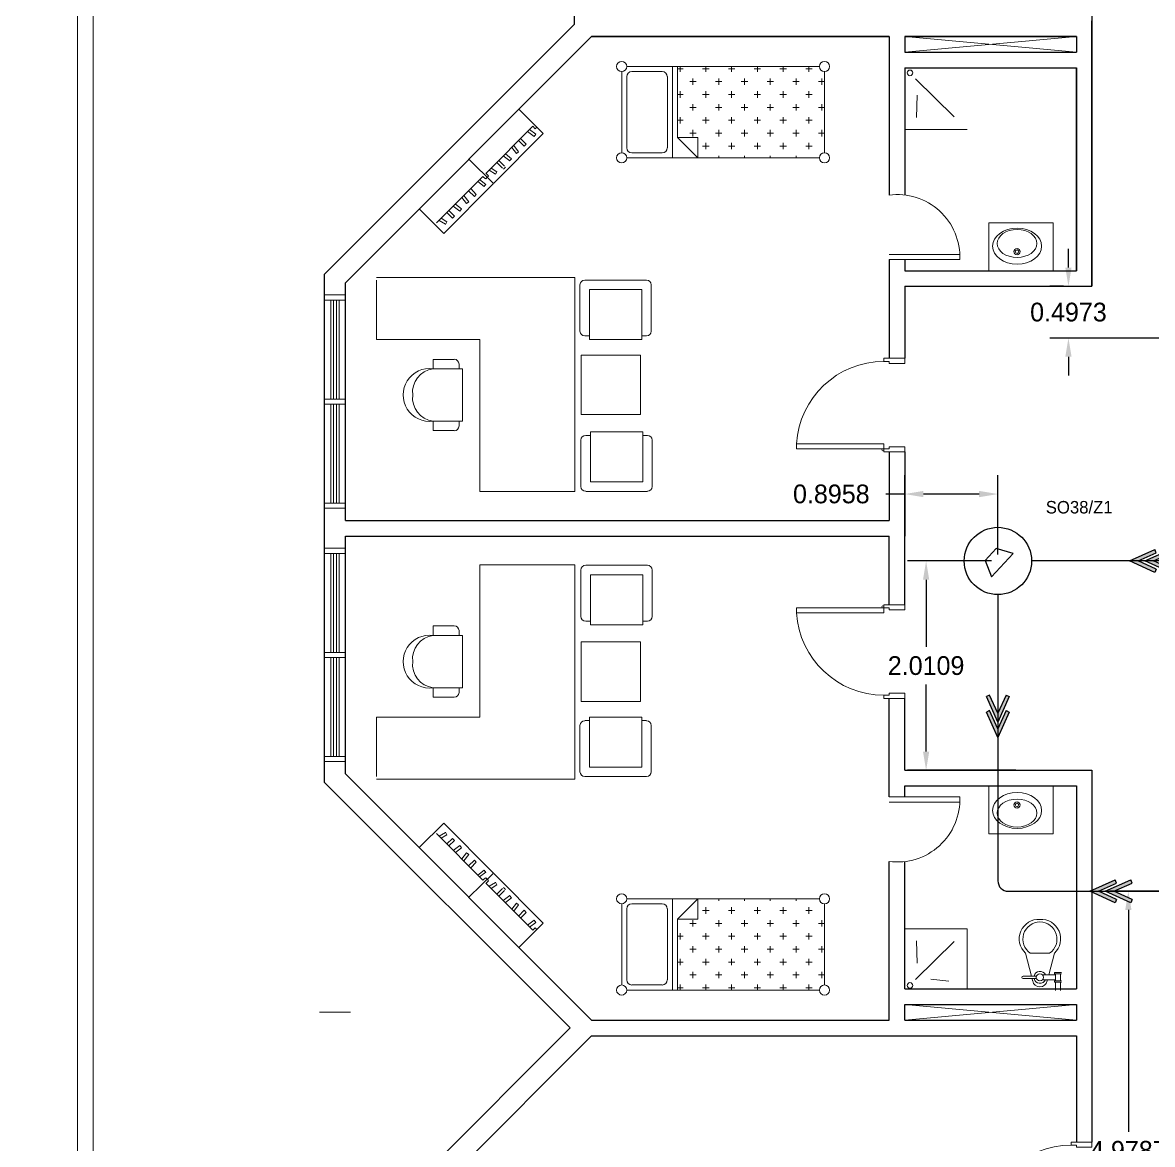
# Model space of a CAD drawing. Extents: x -3767 to 3861, y 250 to 646.
# Drawn here: x 4.8 to 15.66, y 357.08 to 367.86 of the extents above; entities that cross this region are included whole.
import ezdxf
from ezdxf import colors
from ezdxf.entities.mleader import LeaderData, LeaderLine
from ezdxf.enums import TextEntityAlignment as Align
from ezdxf.math import Vec2, Vec3

# ---------------------------------------------------------------- set-up
doc = ezdxf.new("R2010")
doc.units = 0
doc.header["$LTSCALE"] = 0.15
doc.layers.get('0').update_dxf_attribs({"color": 252})
doc.layers.get('Defpoints').update_dxf_attribs({"color": 252})
for name, color, linetype, lineweight in [('0 criticalllllll', 4, 'Continuous', 13), ('anal', 252, 'Continuous', 20), ('DOOR', 252, 'Continuous', 20), ('FUR', 252, 'Continuous', 9), ('FURNITURE-1', 252, 'Continuous', 9), ('sofa', 252, 'Continuous', 9), ('wall', 252, 'Continuous', 30)]:
    doc.layers.add(name, color=color, linetype=linetype, lineweight=lineweight)
for name, color, linetype in [('0 sockets', 252, 'Continuous'), ('0 sound', 252, 'Continuous'), ('AUTOINCR', 7, 'Continuous'), ('FIRE_LOOP', 7, 'Continuous')]:
    doc.layers.add(name, color=color, linetype=linetype)
doc.dimstyles.get("Standard").update_dxf_attribs({"dimtxt": 0.18, "dimasz": 0.18, "dimexe": 0.18, "dimexo": 0.0625, "dimgap": 0.09, "dimtad": 0, "dimtih": 1, "dimtoh": 1, "dimdec": 4, "dimzin": 0, "dimdsep": 46, "dimtxsty": 'Standard', "dimcen": 0.09, "dimadec": 0, "dimazin": 0, "dimtfac": 1, "dimtdec": 4, "dimtofl": 0, "dimtmove": 0, "dimatfit": 3, "dimfxl": 1, "dimtolj": 1, "dimtzin": 0, "dimarcsym": 0})

# ---------------------------------------------------------------- blocks, each defined once
blk = doc.blocks.new('D90')
at = {"layer": 'DOOR'}
for points in [[(0.03, 0.2), (0.03, 1.04), (0.078, 1.04), (0.078, 0.2)], [(0.03, 0.2), (0, 0.2), (0, 0), (0.05, 0), (0.05, 0.15), (0.03, 0.15)], [(0.87, 0.2), (0.9, 0.2), (0.9, 0), (0.85, 0), (0.85, 0.15), (0.87, 0.15)]]:
    blk.add_lwpolyline(points, close=True, dxfattribs=at)
blk.add_circle((0.02, 0.21), 0.01, dxfattribs=at)
blk.add_arc((0.025, 0.197), 0.845, 0.2218, 86.3889, dxfattribs=at)
blk = doc.blocks.new('ELLIPSE')
blk.add_circle((0.5, 0.5), 0.5)
blk = doc.blocks.new('ARCH')
at = {"layer": 'anal'}
for p, q in [((5.325, 326.925), (5.325, 377.4)), ((5.475, 327.075), (5.475, 368.325)), ((14.925, 367.575), (13.275, 367.725)), ((14.925, 367.725), (13.275, 367.575)), ((13.275, 367.575), (14.925, 367.725)), ((14.925, 367.575), (13.275, 367.725)), ((7.8, 365.242), (7.7, 365.242)), ((7.7, 365.192), (7.9, 365.192)), ((7.76, 364.242), (7.76, 365.192)), ((7.785, 364.242), (7.785, 365.192)), ((7.8, 365.242), (7.9, 365.242)), ((7.8, 365.192), (7.9, 365.192)), ((7.815, 364.242), (7.815, 365.192)), ((7.84, 364.242), (7.84, 365.192)), ((7.7, 364.242), (7.9, 364.242)), ((7.9, 364.242), (7.9, 364.192)), ((7.7, 364.192), (7.9, 364.192)), ((7.76, 363.242), (7.76, 364.192)), ((7.785, 363.242), (7.785, 364.192)), ((7.815, 363.242), (7.815, 364.192)), ((7.84, 363.242), (7.84, 364.192)), ((7.7, 363.242), (7.9, 363.242)), ((7.8, 363.242), (7.9, 363.242)), ((7.8, 363.192), (7.7, 363.192)), ((7.8, 363.192), (7.9, 363.192)), ((7.8, 362.808), (7.7, 362.808)), ((7.8, 362.808), (7.9, 362.808)), ((7.7, 362.758), (7.9, 362.758)), ((7.76, 361.808), (7.76, 362.758)), ((7.785, 361.808), (7.785, 362.758)), ((7.8, 362.758), (7.9, 362.758)), ((7.815, 361.808), (7.815, 362.758)), ((7.84, 361.808), (7.84, 362.758)), ((7.7, 361.808), (7.9, 361.808)), ((7.7, 361.758), (7.9, 361.758)), ((7.76, 360.808), (7.76, 361.758)), ((7.785, 360.808), (7.785, 361.758)), ((7.815, 360.808), (7.815, 361.758)), ((7.84, 360.808), (7.84, 361.758)), ((7.9, 361.808), (7.9, 361.758)), ((7.7, 360.808), (7.9, 360.808)), ((7.8, 360.758), (7.7, 360.758)), ((7.8, 360.808), (7.9, 360.808)), ((7.8, 360.758), (7.9, 360.758)), ((7.95, 358.35), (7.65, 358.35)), ((14.925, 358.275), (13.275, 358.425)), ((14.925, 358.425), (13.275, 358.275))]:
    blk.add_line(p, q, dxfattribs=at)
at = {"layer": 'DOOR'}
for points in [[(13.075, 364.604), (13.075, 364.634), (13.275, 364.634), (13.275, 364.584), (13.125, 364.584), (13.125, 364.604)], [(13.075, 363.764), (12.235, 363.764), (12.235, 363.812), (13.075, 363.812)], [(13.075, 363.764), (13.075, 363.734), (13.275, 363.734), (13.275, 363.784), (13.125, 363.784), (13.125, 363.764)], [(13.075, 362.236), (13.075, 362.266), (13.275, 362.266), (13.275, 362.216), (13.125, 362.216), (13.125, 362.236)], [(13.075, 362.236), (12.235, 362.236), (12.235, 362.188), (13.075, 362.188)], [(13.075, 361.396), (13.075, 361.366), (13.275, 361.366), (13.275, 361.416), (13.125, 361.416), (13.125, 361.396)]]:
    blk.add_lwpolyline(points, close=True, dxfattribs=at)
for centre in [(13.065, 363.754), (13.065, 362.246)]:
    blk.add_circle(centre, 0.01, dxfattribs=at)
for centre, start, end in [((13.078, 363.759), 90.2218, 176.3889), ((13.078, 362.241), 183.6111, 269.7782)]:
    blk.add_arc(centre, 0.845, start, end, dxfattribs=at)
at = {"layer": 'FUR'}
for p, q in [((10.555, 367.387), (10.555, 366.607)), ((12.456, 367.436), (10.604, 367.436)), ((10.945, 367.387), (10.652, 367.387)), ((11.042, 367.436), (11.042, 366.559)), ((11.091, 367.436), (11.091, 366.754)), ((11.147, 367.415), (11.091, 367.415)), ((11.116, 367.436), (11.116, 367.384)), ((11.395, 367.415), (11.333, 367.415)), ((11.364, 367.436), (11.364, 367.384)), ((11.643, 367.415), (11.581, 367.415)), ((11.612, 367.436), (11.612, 367.384)), ((11.89, 367.415), (11.828, 367.415)), ((11.859, 367.436), (11.859, 367.384)), ((12.138, 367.415), (12.076, 367.415)), ((12.107, 367.436), (12.107, 367.384)), ((12.386, 367.415), (12.324, 367.415)), ((12.355, 367.436), (12.355, 367.384)), ((12.505, 366.607), (12.505, 367.387)), ((10.604, 367.339), (10.604, 366.656)), ((10.994, 367.339), (10.994, 366.656)), ((11.271, 367.291), (11.209, 367.291)), ((11.24, 367.322), (11.24, 367.26)), ((11.519, 367.291), (11.457, 367.291)), ((11.488, 367.322), (11.488, 367.26)), ((11.767, 367.291), (11.705, 367.291)), ((11.736, 367.322), (11.736, 367.26)), ((12.014, 367.291), (11.952, 367.291)), ((11.983, 367.322), (11.983, 367.26)), ((12.262, 367.291), (12.2, 367.291)), ((12.231, 367.322), (12.231, 367.26)), ((12.505, 367.291), (12.448, 367.291)), ((12.478, 367.322), (12.478, 367.26)), ((11.147, 367.167), (11.091, 367.167)), ((11.116, 367.198), (11.116, 367.136)), ((11.395, 367.167), (11.333, 367.167)), ((11.364, 367.198), (11.364, 367.136)), ((11.643, 367.167), (11.581, 367.167)), ((11.612, 367.198), (11.612, 367.136)), ((11.89, 367.167), (11.828, 367.167)), ((11.859, 367.198), (11.859, 367.136)), ((12.138, 367.167), (12.076, 367.167)), ((12.107, 367.198), (12.107, 367.136)), ((12.386, 367.167), (12.324, 367.167)), ((12.355, 367.198), (12.355, 367.136)), ((11.271, 367.043), (11.209, 367.043)), ((11.24, 367.074), (11.24, 367.013)), ((11.519, 367.043), (11.457, 367.043)), ((11.488, 367.074), (11.488, 367.013)), ((11.767, 367.043), (11.705, 367.043)), ((11.736, 367.074), (11.736, 367.013)), ((12.014, 367.043), (11.952, 367.043)), ((11.983, 367.074), (11.983, 367.013)), ((12.262, 367.043), (12.2, 367.043)), ((12.231, 367.074), (12.231, 367.013)), ((12.505, 367.043), (12.448, 367.043)), ((12.478, 367.074), (12.478, 367.013)), ((11.116, 366.951), (11.116, 366.889)), ((11.364, 366.951), (11.364, 366.889)), ((11.612, 366.951), (11.612, 366.889)), ((11.859, 366.951), (11.859, 366.889)), ((12.107, 366.951), (12.107, 366.889)), ((12.355, 366.951), (12.355, 366.889)), ((11.147, 366.92), (11.091, 366.92)), ((11.24, 366.827), (11.24, 366.765)), ((11.395, 366.92), (11.333, 366.92)), ((11.488, 366.827), (11.488, 366.765)), ((11.643, 366.92), (11.581, 366.92)), ((11.736, 366.827), (11.736, 366.765)), ((11.89, 366.92), (11.828, 366.92)), ((11.983, 366.827), (11.983, 366.765)), ((12.138, 366.92), (12.076, 366.92)), ((12.231, 366.827), (12.231, 366.765)), ((12.386, 366.92), (12.324, 366.92)), ((12.478, 366.827), (12.478, 366.765)), ((11.286, 366.559), (11.091, 366.754)), ((11.091, 366.754), (11.286, 366.754)), ((11.271, 366.796), (11.209, 366.796)), ((11.286, 366.754), (11.286, 366.559)), ((11.519, 366.796), (11.457, 366.796)), ((11.767, 366.796), (11.705, 366.796)), ((12.014, 366.796), (11.952, 366.796)), ((12.262, 366.796), (12.2, 366.796)), ((12.505, 366.796), (12.448, 366.796)), ((10.652, 366.607), (10.945, 366.607)), ((11.395, 366.672), (11.333, 366.672)), ((11.364, 366.703), (11.364, 366.641)), ((11.643, 366.672), (11.581, 366.672)), ((11.612, 366.703), (11.612, 366.641)), ((11.89, 366.672), (11.828, 366.672)), ((11.859, 366.703), (11.859, 366.641)), ((12.138, 366.672), (12.076, 366.672)), ((12.107, 366.703), (12.107, 366.641)), ((12.386, 366.672), (12.324, 366.672)), ((12.355, 366.703), (12.355, 366.641)), ((10.604, 366.559), (12.456, 366.559)), ((11.488, 366.579), (11.488, 366.559)), ((11.736, 366.579), (11.736, 366.559)), ((11.983, 366.579), (11.983, 366.559)), ((12.231, 366.579), (12.231, 366.559)), ((8.2, 365.409), (10.105, 365.409)), ((10.105, 365.409), (10.105, 363.352)), ((8.2, 365.385), (8.2, 364.814)), ((10.154, 365.339), (10.154, 364.894)), ((10.497, 365.385), (10.2, 365.385)), ((10.245, 365.294), (10.245, 364.814)), ((10.497, 365.294), (10.245, 365.294)), ((10.497, 365.385), (10.794, 365.385)), ((10.497, 365.294), (10.748, 365.294)), ((10.748, 365.294), (10.748, 364.814)), ((10.84, 365.339), (10.84, 364.894)), ((9.191, 364.814), (8.2, 364.814)), ((9.191, 364.814), (9.191, 363.352)), ((10.245, 364.848), (10.2, 364.848)), ((10.497, 364.814), (10.245, 364.814)), ((10.497, 364.814), (10.748, 364.814)), ((10.748, 364.848), (10.794, 364.848)), ((10.166, 364.092), (10.166, 364.664)), ((10.737, 364.664), (10.166, 364.664)), ((10.737, 364.092), (10.737, 364.664)), ((8.742, 364.623), (8.946, 364.623)), ((8.742, 364.532), (8.742, 364.623)), ((8.742, 364.532), (9.026, 364.532)), ((8.992, 364.532), (8.992, 364.578)), ((9.026, 364.281), (9.026, 364.532)), ((9.026, 364.281), (9.026, 364.029)), ((8.742, 363.938), (8.742, 364.029)), ((8.742, 364.029), (9.026, 364.029)), ((8.992, 364.029), (8.992, 363.983)), ((10.737, 364.092), (10.166, 364.092)), ((8.742, 363.938), (8.946, 363.938)), ((10.255, 363.893), (10.209, 363.893)), ((10.506, 363.927), (10.255, 363.927)), ((10.255, 363.447), (10.255, 363.927)), ((10.506, 363.927), (10.758, 363.927)), ((10.758, 363.447), (10.758, 363.927)), ((10.758, 363.893), (10.803, 363.893)), ((10.163, 363.401), (10.163, 363.847)), ((10.849, 363.401), (10.849, 363.847)), ((10.506, 363.447), (10.255, 363.447)), ((10.506, 363.447), (10.758, 363.447)), ((10.105, 363.352), (9.191, 363.352)), ((10.506, 363.355), (10.209, 363.355)), ((10.506, 363.355), (10.803, 363.355)), ((10.105, 362.648), (9.191, 362.648)), ((9.191, 361.186), (9.191, 362.648)), ((10.105, 360.591), (10.105, 362.648)), ((10.163, 362.599), (10.163, 362.153)), ((10.506, 362.645), (10.209, 362.645)), ((10.506, 362.645), (10.803, 362.645)), ((10.849, 362.599), (10.849, 362.153)), ((10.506, 362.553), (10.255, 362.553)), ((10.255, 362.553), (10.255, 362.073)), ((10.506, 362.553), (10.758, 362.553)), ((10.758, 362.553), (10.758, 362.073)), ((8.742, 362.062), (8.742, 361.971)), ((8.742, 362.062), (8.946, 362.062)), ((10.255, 362.107), (10.209, 362.107)), ((10.506, 362.073), (10.255, 362.073)), ((10.506, 362.073), (10.758, 362.073)), ((10.758, 362.107), (10.803, 362.107)), ((8.742, 361.971), (9.026, 361.971)), ((8.992, 361.971), (8.992, 362.017)), ((9.026, 361.719), (9.026, 361.971)), ((10.166, 361.908), (10.166, 361.336)), ((10.737, 361.908), (10.166, 361.908)), ((10.737, 361.908), (10.737, 361.336)), ((9.026, 361.719), (9.026, 361.468)), ((8.742, 361.468), (9.026, 361.468)), ((8.742, 361.468), (8.742, 361.377)), ((8.992, 361.468), (8.992, 361.422)), ((8.742, 361.377), (8.946, 361.377)), ((10.737, 361.336), (10.166, 361.336)), ((9.191, 361.186), (8.2, 361.186)), ((8.2, 360.615), (8.2, 361.186)), ((10.497, 361.186), (10.245, 361.186)), ((10.245, 360.706), (10.245, 361.186)), ((10.497, 361.186), (10.748, 361.186)), ((10.748, 360.706), (10.748, 361.186)), ((10.154, 360.661), (10.154, 361.106)), ((10.245, 361.152), (10.2, 361.152)), ((10.748, 361.152), (10.794, 361.152)), ((10.84, 360.661), (10.84, 361.106)), ((10.497, 360.706), (10.245, 360.706)), ((10.497, 360.706), (10.748, 360.706)), ((8.2, 360.591), (10.105, 360.591)), ((10.497, 360.615), (10.2, 360.615)), ((10.497, 360.615), (10.794, 360.615)), ((10.604, 359.441), (12.456, 359.441)), ((11.042, 358.564), (11.042, 359.441)), ((11.286, 359.441), (11.091, 359.246)), ((11.286, 359.246), (11.286, 359.441)), ((11.488, 359.421), (11.488, 359.441)), ((11.736, 359.421), (11.736, 359.441)), ((11.983, 359.421), (11.983, 359.441)), ((12.231, 359.421), (12.231, 359.441)), ((10.555, 358.613), (10.555, 359.393)), ((10.604, 358.661), (10.604, 359.344)), ((10.652, 359.393), (10.945, 359.393)), ((10.994, 358.661), (10.994, 359.344)), ((11.395, 359.328), (11.333, 359.328)), ((11.364, 359.297), (11.364, 359.359)), ((11.643, 359.328), (11.581, 359.328)), ((11.612, 359.297), (11.612, 359.359)), ((11.89, 359.328), (11.828, 359.328)), ((11.859, 359.297), (11.859, 359.359)), ((12.138, 359.328), (12.076, 359.328)), ((12.107, 359.297), (12.107, 359.359)), ((12.386, 359.328), (12.324, 359.328)), ((12.355, 359.297), (12.355, 359.359)), ((12.505, 359.393), (12.505, 358.613)), ((11.091, 359.246), (11.286, 359.246)), ((11.091, 358.564), (11.091, 359.246)), ((11.24, 359.173), (11.24, 359.235)), ((11.488, 359.173), (11.488, 359.235)), ((11.736, 359.173), (11.736, 359.235)), ((11.983, 359.173), (11.983, 359.235)), ((12.231, 359.173), (12.231, 359.235)), ((12.478, 359.173), (12.478, 359.235)), ((11.116, 359.049), (11.116, 359.111)), ((11.271, 359.204), (11.209, 359.204)), ((11.364, 359.049), (11.364, 359.111)), ((11.519, 359.204), (11.457, 359.204)), ((11.612, 359.049), (11.612, 359.111)), ((11.767, 359.204), (11.705, 359.204)), ((11.859, 359.049), (11.859, 359.111)), ((12.014, 359.204), (11.952, 359.204)), ((12.107, 359.049), (12.107, 359.111)), ((12.262, 359.204), (12.2, 359.204)), ((12.355, 359.049), (12.355, 359.111)), ((12.505, 359.204), (12.448, 359.204)), ((11.147, 359.08), (11.091, 359.08)), ((11.395, 359.08), (11.333, 359.08)), ((11.643, 359.08), (11.581, 359.08)), ((11.89, 359.08), (11.828, 359.08)), ((12.138, 359.08), (12.076, 359.08)), ((12.386, 359.08), (12.324, 359.08)), ((11.271, 358.957), (11.209, 358.957)), ((11.24, 358.926), (11.24, 358.987)), ((11.519, 358.957), (11.457, 358.957)), ((11.488, 358.926), (11.488, 358.987)), ((11.767, 358.957), (11.705, 358.957)), ((11.736, 358.926), (11.736, 358.987)), ((12.014, 358.957), (11.952, 358.957)), ((11.983, 358.926), (11.983, 358.987)), ((12.262, 358.957), (12.2, 358.957)), ((12.231, 358.926), (12.231, 358.987)), ((12.505, 358.957), (12.448, 358.957)), ((12.478, 358.926), (12.478, 358.987)), ((11.147, 358.833), (11.091, 358.833)), ((11.116, 358.802), (11.116, 358.864)), ((11.395, 358.833), (11.333, 358.833)), ((11.364, 358.802), (11.364, 358.864)), ((11.643, 358.833), (11.581, 358.833)), ((11.612, 358.802), (11.612, 358.864)), ((11.89, 358.833), (11.828, 358.833)), ((11.859, 358.802), (11.859, 358.864)), ((12.138, 358.833), (12.076, 358.833)), ((12.107, 358.802), (12.107, 358.864)), ((12.386, 358.833), (12.324, 358.833)), ((12.355, 358.802), (12.355, 358.864)), ((11.271, 358.709), (11.209, 358.709)), ((11.24, 358.678), (11.24, 358.74)), ((11.519, 358.709), (11.457, 358.709)), ((11.488, 358.678), (11.488, 358.74)), ((11.767, 358.709), (11.705, 358.709)), ((11.736, 358.678), (11.736, 358.74)), ((12.014, 358.709), (11.952, 358.709)), ((11.983, 358.678), (11.983, 358.74)), ((12.262, 358.709), (12.2, 358.709)), ((12.231, 358.678), (12.231, 358.74)), ((12.505, 358.709), (12.448, 358.709)), ((12.478, 358.678), (12.478, 358.74)), ((12.456, 358.564), (10.604, 358.564)), ((10.945, 358.613), (10.652, 358.613)), ((11.147, 358.585), (11.091, 358.585)), ((11.116, 358.564), (11.116, 358.616)), ((11.395, 358.585), (11.333, 358.585)), ((11.364, 358.564), (11.364, 358.616)), ((11.643, 358.585), (11.581, 358.585)), ((11.612, 358.564), (11.612, 358.616)), ((11.89, 358.585), (11.828, 358.585)), ((11.859, 358.564), (11.859, 358.616)), ((12.138, 358.585), (12.076, 358.585)), ((12.107, 358.564), (12.107, 358.616)), ((12.386, 358.585), (12.324, 358.585)), ((12.355, 358.564), (12.355, 358.616))]:
    blk.add_line(p, q, dxfattribs=at)
for centre, radius in [((10.555, 367.436), 0.0488), ((12.505, 367.436), 0.0488), ((10.555, 366.559), 0.0487), ((12.505, 366.559), 0.0488), ((10.555, 359.441), 0.0487), ((12.505, 359.441), 0.0488), ((10.555, 358.564), 0.0488), ((12.505, 358.564), 0.0488)]:
    blk.add_circle(centre, radius, dxfattribs=at)
for centre, radius, start, end in [((10.652, 367.339), 0.0488, 90, 180), ((10.945, 367.339), 0.0488, 0, 90), ((10.652, 366.656), 0.0488, 180, 270), ((10.945, 366.656), 0.0488, 270, 0), ((10.2, 365.339), 0.0457, 90, 180), ((10.794, 365.339), 0.0457, 360, 90), ((10.2, 364.894), 0.0457, 180, 270), ((10.794, 364.894), 0.0457, 270, 360), ((8.709, 364.281), 0.254, 82.4334, 277.5666), ((8.77, 364.308), 0.225, 97.1177, 187.1177), ((8.946, 364.578), 0.0457, 0, 90), ((8.77, 364.253), 0.225, 172.8823, 262.8823), ((8.946, 363.983), 0.0457, 270, 0), ((10.209, 363.847), 0.0457, 90, 180), ((10.803, 363.847), 0.0457, 0, 90), ((10.209, 363.401), 0.0457, 180, 270), ((10.803, 363.401), 0.0457, 270, 0), ((10.209, 362.599), 0.0457, 90, 180), ((10.803, 362.599), 0.0457, 360, 90), ((10.209, 362.153), 0.0457, 180, 270), ((10.803, 362.153), 0.0457, 270, 360), ((8.946, 362.017), 0.0457, 360, 90), ((8.709, 361.719), 0.254, 82.4334, 277.5666), ((8.77, 361.747), 0.225, 97.1177, 187.1177), ((8.77, 361.692), 0.225, 172.8823, 262.8823), ((8.946, 361.422), 0.0457, 270, 360), ((10.2, 361.106), 0.0457, 90, 180), ((10.794, 361.106), 0.0457, 0, 90), ((10.2, 360.661), 0.0457, 180, 270), ((10.794, 360.661), 0.0457, 270, 0), ((10.652, 359.344), 0.0488, 90, 180), ((10.945, 359.344), 0.0488, 0, 90), ((10.652, 358.661), 0.0488, 180, 270), ((10.945, 358.661), 0.0488, 270, 0)]:
    blk.add_arc(centre, radius, start, end, dxfattribs=at)
at = {"layer": 'FURNITURE-1'}
for p, q in [((9.801, 366.793), (9.566, 367.027)), ((9.701, 366.862), (9.252, 366.411)), ((9.713, 366.764), (9.651, 366.812)), ((9.729, 366.786), (9.67, 366.831)), ((9.725, 366.838), (9.701, 366.862)), ((9.741, 366.854), (9.725, 366.838)), ((9.801, 366.793), (9.325, 366.315)), ((9.619, 366.67), (9.564, 366.725)), ((9.638, 366.69), (9.583, 366.744)), ((9.713, 366.764), (9.73, 366.787)), ((9.495, 366.551), (9.437, 366.596)), ((9.543, 366.6), (9.498, 366.658)), ((9.565, 366.617), (9.517, 366.677)), ((9.565, 366.617), (9.543, 366.6)), ((9.638, 366.69), (9.619, 366.67)), ((9.322, 366.312), (9.087, 366.545)), ((9.409, 366.46), (9.355, 366.514)), ((9.428, 366.479), (9.374, 366.533)), ((9.479, 366.529), (9.417, 366.577)), ((9.478, 366.529), (9.495, 366.551)), ((9.221, 366.381), (8.776, 365.933)), ((9.246, 366.357), (9.221, 366.381)), ((9.275, 366.387), (9.251, 366.411)), ((9.26, 366.369), (9.275, 366.384)), ((9.342, 366.403), (9.28, 366.439)), ((9.356, 366.426), (9.3, 366.459)), ((9.341, 366.401), (9.356, 366.426)), ((9.438, 366.47), (9.419, 366.45)), ((9.322, 366.312), (8.845, 365.833)), ((9.233, 366.283), (9.171, 366.331)), ((9.249, 366.304), (9.19, 366.35)), ((9.233, 366.283), (9.25, 366.306)), ((9.263, 366.372), (9.248, 366.357)), ((9.064, 366.119), (9.018, 366.177)), ((9.085, 366.135), (9.037, 366.196)), ((9.139, 366.189), (9.084, 366.243)), ((9.158, 366.208), (9.104, 366.263)), ((9.158, 366.208), (9.139, 366.189)), ((8.845, 365.833), (8.609, 366.068)), ((8.948, 365.998), (8.894, 366.052)), ((8.999, 366.048), (8.937, 366.096)), ((9.015, 366.07), (8.957, 366.115)), ((8.998, 366.047), (9.015, 366.07)), ((9.085, 366.135), (9.064, 366.119)), ((8.862, 365.921), (8.801, 365.958)), ((8.876, 365.945), (8.82, 365.978)), ((8.861, 365.92), (8.876, 365.945)), ((8.929, 365.979), (8.875, 366.033)), ((8.948, 365.998), (8.929, 365.979)), ((8.845, 360.167), (8.609, 359.932)), ((9.322, 359.688), (8.845, 360.167)), ((8.861, 360.08), (8.876, 360.055)), ((9.221, 359.619), (8.776, 360.067)), ((8.862, 360.079), (8.801, 360.042)), ((8.876, 360.055), (8.82, 360.022)), ((8.929, 360.021), (8.875, 359.967)), ((8.948, 360.002), (8.894, 359.948)), ((8.948, 360.002), (8.929, 360.021)), ((8.999, 359.952), (8.937, 359.904)), ((9.015, 359.93), (8.957, 359.885)), ((8.998, 359.953), (9.015, 359.93)), ((9.064, 359.881), (9.018, 359.823)), ((9.085, 359.865), (9.037, 359.804)), ((9.085, 359.865), (9.064, 359.881)), ((9.139, 359.811), (9.084, 359.757)), ((9.158, 359.792), (9.104, 359.737)), ((9.158, 359.792), (9.139, 359.811)), ((9.322, 359.688), (9.087, 359.455)), ((9.233, 359.717), (9.171, 359.669)), ((9.249, 359.696), (9.19, 359.65)), ((9.233, 359.717), (9.25, 359.694)), ((9.801, 359.207), (9.325, 359.685)), ((9.246, 359.643), (9.221, 359.619)), ((9.263, 359.628), (9.248, 359.643)), ((9.275, 359.613), (9.251, 359.589)), ((9.701, 359.138), (9.252, 359.589)), ((9.26, 359.631), (9.275, 359.616)), ((9.342, 359.597), (9.28, 359.561)), ((9.356, 359.574), (9.3, 359.541)), ((9.341, 359.599), (9.356, 359.574)), ((9.409, 359.54), (9.355, 359.486)), ((9.438, 359.53), (9.419, 359.55)), ((9.428, 359.521), (9.374, 359.467)), ((9.479, 359.471), (9.417, 359.423)), ((9.495, 359.449), (9.437, 359.404)), ((9.478, 359.471), (9.495, 359.449)), ((9.543, 359.4), (9.498, 359.342)), ((9.565, 359.383), (9.517, 359.323)), ((9.565, 359.383), (9.543, 359.4)), ((9.619, 359.33), (9.564, 359.275)), ((9.638, 359.31), (9.619, 359.33)), ((9.638, 359.31), (9.583, 359.256)), ((9.713, 359.236), (9.651, 359.188)), ((9.729, 359.214), (9.67, 359.169)), ((9.713, 359.236), (9.73, 359.213)), ((9.801, 359.207), (9.566, 358.973)), ((9.725, 359.162), (9.701, 359.138)), ((9.741, 359.146), (9.725, 359.162))]:
    blk.add_line(p, q, dxfattribs=at)
at = {"layer": 'FURNITURE-1', "ltscale": 0.5}
for p, q in [((14.701, 365.934), (14.085, 365.934)), ((14.085, 365.475), (14.085, 365.934)), ((14.701, 365.475), (14.701, 365.934)), ((14.085, 360.525), (14.085, 360.066)), ((14.701, 360.525), (14.701, 360.066)), ((14.701, 360.066), (14.085, 360.066))]:
    blk.add_line(p, q, dxfattribs=at)
at = {"layer": 'sofa'}
for p, q in [((13.38, 367.318), (13.752, 366.953)), ((13.388, 366.946), (13.395, 367.161)), ((13.275, 366.831), (13.875, 366.831)), ((13.125, 365.631), (13.804, 365.631)), ((13.125, 365.581), (13.804, 365.581)), ((13.125, 360.419), (13.804, 360.419)), ((13.125, 360.369), (13.804, 360.369)), ((13.275, 359.153), (13.875, 359.153)), ((13.875, 359.153), (13.875, 358.575)), ((13.38, 358.665), (13.752, 359.03)), ((13.388, 359.038), (13.395, 358.823)), ((14.493, 358.698), (14.436, 358.917)), ((14.482, 358.917), (14.667, 358.917)), ((14.659, 358.709), (14.714, 358.917)), ((13.526, 358.669), (13.698, 358.65)), ((14.413, 358.697), (14.542, 358.697)), ((14.542, 358.674), (14.413, 358.674)), ((14.505, 358.651), (14.499, 358.674)), ((14.725, 358.709), (14.601, 358.709)), ((14.714, 358.72), (14.714, 358.732)), ((14.714, 358.732), (14.783, 358.732)), ((14.783, 358.72), (14.714, 358.72)), ((14.725, 358.651), (14.725, 358.72)), ((14.772, 358.72), (14.772, 358.651)), ((14.6, 358.663), (14.725, 358.663)), ((14.644, 358.651), (14.647, 358.663)), ((14.714, 358.651), (14.783, 358.651)), ((14.714, 358.639), (14.714, 358.651)), ((14.783, 358.639), (14.714, 358.639)), ((14.725, 358.558), (14.725, 358.639)), ((14.772, 358.639), (14.772, 358.558))]:
    blk.add_line(p, q, dxfattribs=at)
for centre, radius in [((13.326, 367.375), 0.0268), ((14.355, 365.658), 0.0306), ((14.355, 365.658), 0.0172), ((14.355, 360.342), 0.0306), ((14.355, 360.342), 0.0172), ((14.575, 358.686), 0.0347), ((13.326, 358.608), 0.0268)]:
    blk.add_circle(centre, radius, dxfattribs=at)
for centre, radius, start, end in [((13.205, 365.606), 0.6, 357.612, 97.6539), ((13.205, 360.394), 0.6, 262.3461, 2.388), ((14.564, 359.055), 0.188, 86.62, 226.9828), ((14.576, 359.053), 0.165, 90.3, 235.4946), ((14.586, 359.055), 0.188, 313.0172, 93.38), ((14.574, 359.053), 0.165, 304.5054, 89.7), ((14.413, 358.686), 0.0116, 90, 270), ((14.575, 358.686), 0.0579, 23.4137, 168.1237), ((14.575, 358.686), 0.0579, 191.423, 337.1495), ((14.575, 358.664), 0.0707, 190.3889, 349.6111)]:
    blk.add_arc(centre, radius, start, end, dxfattribs=at)
at = {"layer": 'wall'}
for p, q in [((10.1, 369.08), (10.1, 367.841)), ((15.075, 368.112), (15.075, 367.725)), ((7.7, 365.441), (10.1, 367.841)), ((10.1, 367.841), (7.7, 365.441)), ((15.075, 367.875), (15.075, 365.325)), ((15.075, 365.325), (15.075, 367.875)), ((7.9, 365.359), (10.266, 367.725)), ((10.266, 367.725), (7.9, 365.359)), ((10.266, 367.725), (13.125, 367.725)), ((13.125, 367.725), (10.266, 367.725)), ((13.125, 367.725), (13.125, 366.201)), ((14.925, 367.725), (13.275, 367.725)), ((14.925, 367.725), (13.275, 367.725)), ((13.275, 367.725), (13.275, 367.575)), ((13.275, 367.725), (14.925, 367.725)), ((14.925, 367.725), (14.925, 367.575)), ((14.925, 367.725), (14.925, 367.575)), ((14.925, 367.725), (14.925, 367.575)), ((13.275, 367.575), (14.925, 367.575)), ((13.275, 367.425), (13.275, 366.202)), ((13.275, 367.425), (14.925, 367.425)), ((14.925, 365.475), (14.925, 367.425)), ((14.925, 367.425), (14.925, 365.475)), ((14.925, 367.425), (14.925, 365.475)), ((13.125, 365.581), (13.125, 364.634)), ((13.275, 365.581), (13.275, 365.475)), ((7.7, 360.559), (7.7, 365.441)), ((13.275, 365.475), (14.925, 365.475)), ((7.9, 363.075), (7.9, 365.359)), ((13.275, 365.325), (13.275, 364.634)), ((13.275, 365.325), (15.075, 365.325)), ((13.125, 363.734), (13.125, 363.075)), ((13.275, 363.734), (13.275, 362.925)), ((7.9, 363.075), (13.125, 363.075)), ((13.275, 362.266), (13.275, 363.075)), ((7.9, 360.641), (7.9, 362.925)), ((7.9, 362.925), (13.125, 362.925)), ((7.9, 362.925), (13.125, 362.925)), ((13.125, 362.266), (13.125, 362.925)), ((13.125, 360.419), (13.125, 361.366)), ((13.275, 360.675), (13.275, 361.366)), ((10.266, 358.275), (7.9, 360.641)), ((13.275, 360.675), (15.075, 360.675)), ((15.075, 360.675), (15.075, 357.104)), ((10.059, 358.2), (7.7, 360.559)), ((13.275, 360.419), (13.275, 360.525)), ((13.275, 360.525), (14.925, 360.525)), ((14.925, 360.525), (14.925, 358.575)), ((14.925, 360.525), (14.925, 358.575)), ((14.925, 360.525), (14.925, 358.575)), ((13.125, 358.275), (13.125, 359.799)), ((13.275, 358.575), (13.275, 359.798)), ((13.275, 358.575), (14.925, 358.575)), ((13.275, 358.425), (14.925, 358.425)), ((13.275, 358.275), (13.275, 358.425)), ((14.925, 358.425), (14.925, 358.275)), ((10.266, 358.275), (13.125, 358.275)), ((13.275, 358.275), (14.925, 358.275)), ((7.7, 355.841), (10.059, 358.2)), ((7.9, 355.759), (10.266, 358.125)), ((10.266, 358.125), (14.925, 358.125)), ((14.925, 358.125), (14.925, 357.104))]:
    blk.add_line(p, q, dxfattribs=at)
at = {"layer": 'DOOR', "rotation": 90}
blk.add_blockref('D90', (15.075, 356.204), dxfattribs=at)
at = {"layer": 'sofa', "extrusion": (0, 0, -1), "rotation": 180}
for p, xscale, yscale, zscale in [((-14.12, 365.883), 0.4712399999999661, 0.3450149999999894, -0.47124), ((-14.164, 365.87), 0.3824999999999932, 0.2677499999999782, -0.3825)]:
    blk.add_blockref('ELLIPSE', p, dxfattribs=dict(at, xscale=xscale, yscale=yscale, zscale=zscale))
at = {"layer": 'sofa'}
for p, xscale, yscale, zscale in [((14.12, 360.117), 0.4712399999999661, 0.3450149999999894, 0.4712399999999661), ((14.164, 360.13), 0.3824999999999932, 0.2677499999999782, 0.3824999999999932)]:
    blk.add_blockref('ELLIPSE', p, dxfattribs=dict(at, xscale=xscale, yscale=yscale, zscale=zscale))
blk = doc.blocks.new('T-PA01')
at = {"color": 6}
for p, q in [((36.5, 93.9), (-57.9, 48.8)), ((36.5, -93.9), (36.5, 93.9)), ((-57.9, 48.8), (-57.9, -48.8)), ((-57.9, -48.8), (36.5, -93.9))]:
    blk.add_line(p, q, dxfattribs=at)
blk.add_circle((0, 0), 200, dxfattribs=at)
blk = doc.blocks.new('*D132')
at = {"layer": '0 sound', "color": 0, "lineweight": -2, "transparency": 16777216}
for p, q in [((14.849, 365.505), (14.849, 365.685)), ((14.802, 365.325), (14.669, 365.325)), ((16.147, 364.828), (14.669, 364.828)), ((14.849, 364.648), (14.849, 364.468))]:
    blk.add_line(p, q, dxfattribs=at)
at = {"layer": '0 sound', "color": 0, "transparency": 16777216}
for points in [[(14.819, 365.505), (14.879, 365.505), (14.849, 365.325)], [(14.819, 364.648), (14.879, 364.648), (14.849, 364.828)]]:
    blk.add_solid(points, dxfattribs=at)
at = {"layer": 'Defpoints', "color": 0, "transparency": 16777216}
for p in [(14.849, 365.325), (14.864, 365.325), (16.21, 364.828)]:
    blk.add_point(p, dxfattribs=at)
at = {"layer": '0 sound', "color": 0, "transparency": 16777216, "insert": (14.849, 365.076), "char_height": 0.18, "attachment_point": 5}
blk.add_mtext('\\A1;0.4973', dxfattribs=at)
blk = doc.blocks.new('*D133')
at = {"layer": '0 sound', "color": 0, "lineweight": -2, "transparency": 16777216}
for p, q in [((13.275, 362.748), (13.275, 363.509)), ((14.171, 362.748), (14.171, 363.509)), ((13.275, 363.329), (13.095, 363.329)), ((13.991, 363.329), (13.455, 363.329))]:
    blk.add_line(p, q, dxfattribs=at)
at = {"layer": '0 sound', "color": 0, "transparency": 16777216}
for points in [[(13.455, 363.359), (13.455, 363.299), (13.275, 363.329)], [(13.991, 363.359), (13.991, 363.299), (14.171, 363.329)]]:
    blk.add_solid(points, dxfattribs=at)
at = {"layer": 'Defpoints', "color": 0, "transparency": 16777216}
for p in [(13.275, 363.329), (13.275, 362.686), (14.171, 362.686)]:
    blk.add_point(p, dxfattribs=at)
at = {"layer": '0 sound', "color": 0, "transparency": 16777216, "insert": (12.57, 363.329), "char_height": 0.18, "attachment_point": 5}
blk.add_mtext('\\A1;0.8958', dxfattribs=at)
blk = doc.blocks.new('*D134')
at = {"layer": '0 sound', "color": 0, "lineweight": -2, "transparency": 16777216}
for p, q in [((14.108, 362.686), (13.301, 362.686)), ((13.481, 362.506), (13.481, 361.86)), ((13.481, 360.855), (13.481, 361.5)), ((14.345, 360.675), (13.301, 360.675))]:
    blk.add_line(p, q, dxfattribs=at)
at = {"layer": '0 sound', "color": 0, "transparency": 16777216}
for points in [[(13.451, 362.506), (13.511, 362.506), (13.481, 362.686)], [(13.451, 360.855), (13.511, 360.855), (13.481, 360.675)]]:
    blk.add_solid(points, dxfattribs=at)
at = {"layer": 'Defpoints', "color": 0, "transparency": 16777216}
for p in [(14.171, 362.686), (13.481, 360.675), (14.408, 360.675)]:
    blk.add_point(p, dxfattribs=at)
at = {"layer": '0 sound', "color": 0, "transparency": 16777216, "insert": (13.481, 361.68), "char_height": 0.18, "attachment_point": 5}
blk.add_mtext('\\A1;2.0109', dxfattribs=at)
blk = doc.blocks.new('*D136')
at = {"layer": '0 sound', "color": 0, "lineweight": -2, "transparency": 16777216}
for p, q in [((16.096, 359.513), (15.245, 359.513)), ((15.425, 359.333), (15.425, 357.203)), ((15.425, 354.714), (15.425, 356.843)), ((16.601, 354.534), (15.245, 354.534))]:
    blk.add_line(p, q, dxfattribs=at)
at = {"layer": '0 sound', "color": 0, "transparency": 16777216}
for points in [[(15.395, 359.333), (15.455, 359.333), (15.425, 359.513)], [(15.395, 354.714), (15.455, 354.714), (15.425, 354.534)]]:
    blk.add_solid(points, dxfattribs=at)
at = {"layer": 'Defpoints', "color": 0, "transparency": 16777216}
for p in [(16.159, 359.513), (15.425, 354.534), (16.663, 354.534)]:
    blk.add_point(p, dxfattribs=at)
at = {"layer": '0 sound', "color": 0, "transparency": 16777216, "insert": (15.425, 357.023), "char_height": 0.18, "attachment_point": 5}
blk.add_mtext('\\A1;4.9787', dxfattribs=at)
blk = doc.blocks.new('ds')
h = blk.add_hatch(color=2)
h.dxf.hatch_style = 1
h.paths.add_polyline_path([(0.259, 0.079), (0.245, 0.11), (0, 0), (0.245, -0.11), (0.259, -0.079), (0.084, 0)])
at = {"layer": '0 sockets', "color": 3}
for points in [[(0.245, -0.11), (0, 0), (0.245, 0.11)], [(0.259, 0.079), (0.245, 0.11)], [(0.259, -0.079), (0.084, 0), (0.259, 0.079)], [(0.259, -0.079), (0.245, -0.11)]]:
    blk.add_lwpolyline(points, dxfattribs=at)
blk = doc.blocks.new('qa')
h = blk.add_hatch(color=1)
h.dxf.hatch_style = 1
h.paths.add_polyline_path([(0.259, 0.079), (0.245, 0.11), (0, 0), (0.245, -0.11), (0.259, -0.079), (0.084, 0)])
h.paths.add_polyline_path([(0.408, 0.079), (0.394, 0.11), (0.149, 0), (0.394, -0.11), (0.408, -0.079), (0.233, 0)])
h = blk.add_hatch(color=1)
h.dxf.hatch_style = 1
h.paths.add_polyline_path([(0.259, 0.079), (0.245, 0.11), (0, 0), (0.245, -0.11), (0.259, -0.079), (0.084, 0)])
at = {"layer": '0 sockets', "color": 3}
for p in [(0, 0), (0.149, 0)]:
    blk.add_blockref('ds', p, dxfattribs=at)

msp = doc.modelspace()

# ---------------------------------------------------------------- linework, layer by layer
at = {"layer": 'FIRE_LOOP', "color": 3}
for points in [[(16.20959, 364.56321), (16.20959, 362.78586, -0.41421356), (16.10959, 362.68586), (14.49051, 362.68586)], [(14.17083, 362.36618), (14.17083, 359.61252, 0.41421356), (14.27083, 359.51252), (15.83551, 359.51252)]]:
    msp.add_lwpolyline(points, format="xyb", dxfattribs=at)

# ---------------------------------------------------------------- block references
at = {"layer": '0 sockets', "color": 3}
msp.add_blockref('ARCH', (0, 0), dxfattribs=at)
at = {"layer": '0 sound', "xscale": 0.001617016088281897, "yscale": 0.001617016088281897, "zscale": 0.001617016088281897, "rotation": 317.1886540497092}
msp.add_blockref('T-PA01', (14.17083, 362.68586), dxfattribs=at)
at = {"layer": '0 sound', "color": 2}
for p in [(15.43467, 362.68586), (15.05317, 359.51252)]:
    msp.add_blockref('qa', p, dxfattribs=at)
at = {"layer": '0 sound', "color": 2, "rotation": 90}
msp.add_blockref('qa', (14.17083, 360.98935), dxfattribs=at)

# ---------------------------------------------------------------- texts
at = {"layer": 'AUTOINCR', "color": 1}
msp.add_text('SO38/Z1', height=0.12, dxfattribs=at).set_placement((14.6314, 363.10642), align=Align.BOTTOM_LEFT)

# ---------------------------------------------------------------- dimensions: what is measured, and where the dimension line sits
at = {"layer": '0 sound', "color": 6}
for base, p1, p2, picture, middle in [((14.84922, 365.325), (16.20959, 364.82768), (14.8644, 365.325), '*D132', (14.84922, 365.07634)), ((13.48137, 360.675), (14.17083, 362.68586), (14.40752, 360.675), '*D134', (13.48137, 361.68043)), ((15.42486, 354.53381), (16.15894, 359.51252), (16.66322, 354.53381), '*D136', (15.42486, 357.02316))]:
    dim = msp.add_linear_dim(base=base, p1=p1, p2=p2, angle=90, dimstyle='Standard', dxfattribs=at)
    dim.commit()
    dim.dimension.update_dxf_attribs({"geometry": picture, "text_midpoint": middle})
dim = msp.add_linear_dim(base=(13.275, 363.32939), p1=(14.17083, 362.68586), p2=(13.275, 362.68586), dimstyle='Standard', dxfattribs=at)
dim.commit()
dim.dimension.update_dxf_attribs({"geometry": '*D133', "text_midpoint": (12.57, 363.32939)})

# ---------------------------------------------------------------- leaders
at = {"layer": '0 criticalllllll', "color": 4}
ml = msp.add_multileader_mtext('Standard', dxfattribs=at)
ml.set_content('ZONE 02\\PUPVC CONDUIT 20 MM2\\P(2*1.5) MM2 CABLE\\PEXPOSED ABOVE FALSE CEILING\\PTYPICAL', color=6)
ml.set_leader_properties()
ml.build(insert=Vec2(0, 0))
ml.multileader.update_dxf_attribs({"text_right_attachment_type": 6, "dogleg_length": 0.1, "arrow_head_size": 0.2})
ctx = ml.context
ctx.base_point, ctx.char_height, ctx.arrow_head_size, ctx.landing_gap_size = Vec3(28.20344, 368.03693), 0.1, 0.2, 0.02
ctx.right_attachment, ctx.text_align_type = 6, 2
notes = []
notes.append((ctx, [(0, (1, 1, 0), (30.97678, 367.96693), (-1, 0), 0.1, [(0, [(32.0566, 369.48168)], 0, [])])]))
ctx.mtext.insert, ctx.mtext.width, ctx.mtext.alignment, ctx.mtext.flow_direction = Vec3(30.85678, 368.08693), 3780, 3, 5
ml = msp.add_multileader_mtext('Standard', dxfattribs=at)
ml.set_content('ZONE 02\\PUPVC CONDUIT 20 MM2\\P(2*1.5) MM2 CABLE\\PEXPOSED ABOVE FALSE CEILING\\PTYPICAL', color=6)
ml.set_leader_properties()
ml.build(insert=Vec2(0, 0))
ml.multileader.update_dxf_attribs({"text_right_attachment_type": 6, "dogleg_length": 0.1, "arrow_head_size": 0.2})
ctx = ml.context
ctx.base_point, ctx.char_height, ctx.arrow_head_size, ctx.landing_gap_size = Vec3(56.16728, 359.43608), 0.1, 0.2, 0.02
ctx.right_attachment, ctx.text_align_type = 6, 2
notes.append((ctx, [(0, (1, 1, 0), (58.94062, 359.36608), (-1, 0), 0.1, [(0, [(62.96351, 357.58361)], 0, [])])]))
ctx.mtext.insert, ctx.mtext.width, ctx.mtext.alignment, ctx.mtext.flow_direction = Vec3(58.82062, 359.48608), 3780, 3, 5
ml = msp.add_multileader_mtext('Standard', dxfattribs=at)
ml.set_content('ZONE 02\\PUPVC CONDUIT 20 MM2\\P(2*1.5) MM2 CABLE\\PEXPOSED ABOVE FALSE CEILING\\PTYPICAL', color=6)
ml.set_leader_properties()
ml.build(insert=Vec2(0, 0))
ml.multileader.update_dxf_attribs({"text_right_attachment_type": 6, "dogleg_length": 0.1, "arrow_head_size": 0.2})
ctx = ml.context
ctx.base_point, ctx.char_height, ctx.arrow_head_size, ctx.landing_gap_size = Vec3(71.40167, 359.1825), 0.1, 0.2, 0.02
ctx.right_attachment, ctx.text_align_type = 6, 2
notes.append((ctx, [(0, (1, 1, 0), (74.175, 359.1125), (-1, 0), 0.1, [(0, [(77.07148, 357.05762)], 0, [])])]))
ctx.mtext.insert, ctx.mtext.width, ctx.mtext.alignment, ctx.mtext.flow_direction = Vec3(74.055, 359.2325), 3780, 3, 5
ml = msp.add_multileader_mtext('Standard', dxfattribs=at)
ml.set_content('ZONE 02\\PUPVC CONDUIT 20 MM2\\P(2*1.5) MM2 CABLE\\PEXPOSED ABOVE FALSE CEILING\\PTYPICAL', color=6)
ml.set_leader_properties()
ml.build(insert=Vec2(0, 0))
ml.multileader.update_dxf_attribs({"text_right_attachment_type": 6, "dogleg_length": 0.1, "arrow_head_size": 0.2})
ctx = ml.context
ctx.base_point, ctx.char_height, ctx.arrow_head_size, ctx.landing_gap_size = Vec3(50.04111, 358.95881), 0.1, 0.2, 0.02
ctx.right_attachment, ctx.text_align_type = 6, 2
notes.append((ctx, [(0, (1, 1, 0), (52.81445, 358.88881), (-1, 0), 0.1, [(0, [(54.56723, 357.59953)], 0, [])])]))
ctx.mtext.insert, ctx.mtext.width, ctx.mtext.alignment, ctx.mtext.flow_direction = Vec3(52.69445, 359.00881), 3780, 3, 5
ml = msp.add_multileader_mtext('Standard', dxfattribs=at)
ml.set_content('ZONE 02\\PUPVC CONDUIT 20 MM2\\P(2*1.5) MM2 CABLE\\PEXPOSED ABOVE FALSE CEILING\\PTYPICAL', color=6)
ml.set_leader_properties()
ml.build(insert=Vec2(0, 0))
ml.multileader.update_dxf_attribs({"text_right_attachment_type": 6, "dogleg_length": 0.1, "arrow_head_size": 0.2})
ctx = ml.context
ctx.base_point, ctx.char_height, ctx.arrow_head_size, ctx.landing_gap_size = Vec3(64.61909, 358.74002), 0.1, 0.2, 0.02
ctx.right_attachment, ctx.text_align_type = 6, 2
notes.append((ctx, [(0, (1, 1, 0), (67.39242, 358.67002), (-1, 0), 0.1, [(0, [(68.66827, 357.45762)], 0, [])])]))
ctx.mtext.insert, ctx.mtext.width, ctx.mtext.alignment, ctx.mtext.flow_direction = Vec3(67.27242, 358.79002), 3780, 3, 5
for ctx, leaders in notes:
    for number, flags, end, landing, length, lines in leaders:
        leader = LeaderData()
        leader.index, (leader.has_last_leader_line, leader.has_dogleg_vector, leader.attachment_direction) = number, flags
        leader.last_leader_point, leader.dogleg_vector, leader.dogleg_length = Vec3(end), Vec3(landing), length
        for number, points, colour, breaks in lines:
            line = LeaderLine()
            line.index, line.vertices, line.color, line.breaks = number, Vec3.list(points), colors.encode_raw_color(colour), breaks
            leader.lines.append(line)
        ctx.leaders.append(leader)

doc.saveas('drawing.dxf')
